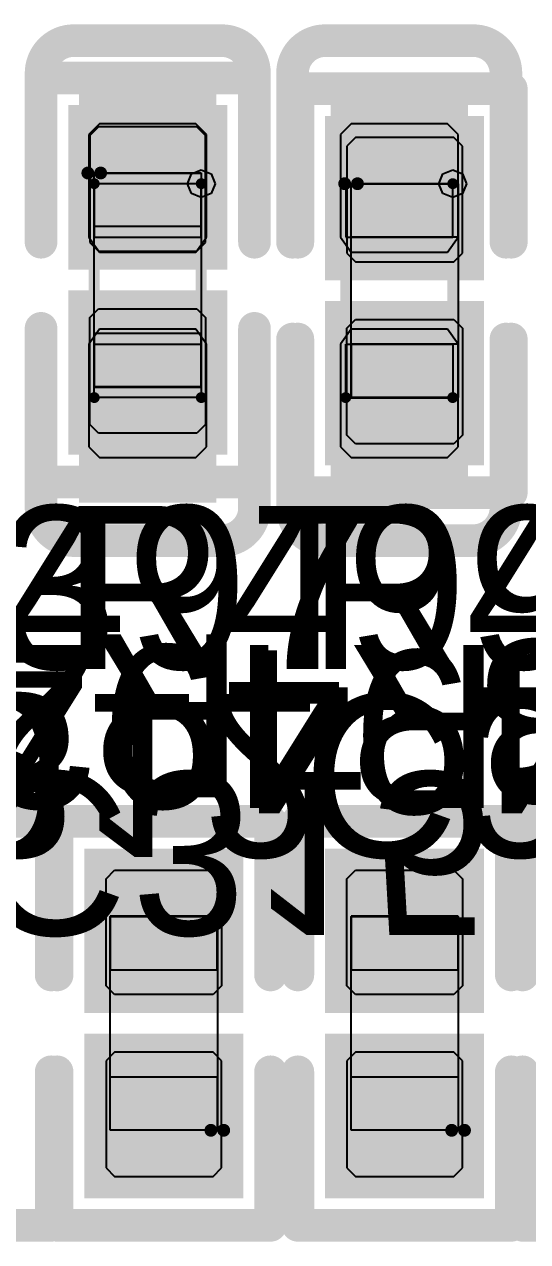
# Model space of a CAD drawing. Header units: millimetres. Extents: x 892 to 1144, y 1011 to 1123.
# Drawn here: x 982.42 to 984.77, y 1029.58 to 1035.27 of the extents above; entities that cross this region are included whole.
import ezdxf

# ---------------------------------------------------------------- set-up
doc = ezdxf.new("R2010")
doc.units = ezdxf.units.MM
for name, color, linetype in [('BottomLayer', 5, 'Continuous'), ('BottomOverlay', 54, 'Continuous'), ('BottomPaste', 16, 'Continuous'), ('BottomSolder', 6, 'Continuous'), ('Mechanical15', 56, 'Continuous'), ('Mechanical4', 56, 'Continuous'), ('Mechanical5', 56, 'Continuous'), ('Mechanical6', 56, 'Continuous'), ('TopLayer', 1, 'Continuous'), ('TopOverlay', 2, 'Continuous'), ('TopPaste', 8, 'Continuous'), ('TopSolder', 216, 'Continuous')]:
    doc.layers.add(name, color=color, linetype=linetype)

msp = doc.modelspace()

# ---------------------------------------------------------------- linework, layer by layer
at = {"layer": 'BottomLayer'}
for points in [[(982.73, 1034.9651), (982.73, 1034.175), (983.27, 1034.9651), (983.27, 1034.175)], [(983.905, 1034.9651), (983.905, 1034.175), (984.445, 1034.9651), (984.445, 1034.175)], [(982.73, 1033.875), (982.73, 1033.0849), (983.27, 1033.875), (983.27, 1033.0849)], [(983.905, 1033.875), (983.905, 1033.0849), (984.445, 1033.875), (984.445, 1033.0849)]]:
    msp.add_solid(points, dxfattribs=at)
at = {"layer": 'BottomOverlay', "const_width": 0.1524}
for points in [[(982.5014, 1035.0413, -0.414214), (982.6538, 1035.1937)], [(983.3462, 1035.1937, -0.414214), (983.4986, 1035.0413)], [(983.6764, 1035.0413, -0.414214), (983.8288, 1035.1937)], [(984.5212, 1035.1937, -0.414214), (984.6736, 1035.0413)], [(982.6538, 1032.8563, -0.414214), (982.5014, 1033.0087)], [(983.4986, 1033.0087, -0.414214), (983.3462, 1032.8563)], [(983.8288, 1032.8563, -0.414214), (983.6764, 1033.0087)], [(984.6736, 1033.0087, -0.414214), (984.5212, 1032.8563)]]:
    msp.add_lwpolyline(points, format="xyb", dxfattribs=at)
for points in [[(982.6538, 1035.1937), (983.3462, 1035.1937)], [(983.8288, 1035.1937), (984.5212, 1035.1937)], [(982.5014, 1034.2512), (982.5014, 1035.0413)], [(983.4986, 1034.2512), (983.4986, 1035.0413)], [(983.6764, 1034.2512), (983.6764, 1035.0413)], [(984.6736, 1034.2512), (984.6736, 1035.0413)], [(982.5014, 1033.0087), (982.5014, 1033.7988)], [(983.4986, 1033.0087), (983.4986, 1033.7988)], [(983.6764, 1033.0087), (983.6764, 1033.7988)], [(984.6736, 1033.0087), (984.6736, 1033.7988)], [(982.6538, 1032.8563), (983.3462, 1032.8563)], [(983.8288, 1032.8563), (984.5212, 1032.8563)]]:
    msp.add_lwpolyline(points, dxfattribs=at)
at = {"layer": 'BottomOverlay', "const_width": 0.0762}
for points in [[(982.6157, 1035.1937, 1), (982.6919, 1035.1937, 1)], [(982.6157, 1035.1937, 1), (982.6919, 1035.1937, 1)], [(983.3081, 1035.1937, 1), (983.3843, 1035.1937, 1)], [(983.3081, 1035.1937, 1), (983.3843, 1035.1937, 1)], [(983.7907, 1035.1937, 1), (983.8669, 1035.1937, 1)], [(983.7907, 1035.1937, 1), (983.8669, 1035.1937, 1)], [(984.4831, 1035.1937, 1), (984.5593, 1035.1937, 1)], [(984.4831, 1035.1937, 1), (984.5593, 1035.1937, 1)], [(982.4633, 1035.0413, 1), (982.5395, 1035.0413, 1)], [(982.4633, 1035.0413, 1), (982.5395, 1035.0413, 1)], [(983.4605, 1035.0413, 1), (983.5367, 1035.0413, 1)], [(983.4605, 1035.0413, 1), (983.5367, 1035.0413, 1)], [(983.6383, 1035.0413, 1), (983.7145, 1035.0413, 1)], [(983.6383, 1035.0413, 1), (983.7145, 1035.0413, 1)], [(984.6355, 1035.0413, 1), (984.7117, 1035.0413, 1)], [(984.6355, 1035.0413, 1), (984.7117, 1035.0413, 1)], [(982.4633, 1034.2512, 1), (982.5395, 1034.2512, 1)], [(983.4605, 1034.2512, 1), (983.5367, 1034.2512, 1)], [(983.6383, 1034.2512, 1), (983.7145, 1034.2512, 1)], [(984.6355, 1034.2512, 1), (984.7117, 1034.2512, 1)], [(982.4633, 1033.7988, 1), (982.5395, 1033.7988, 1)], [(983.4605, 1033.7988, 1), (983.5367, 1033.7988, 1)], [(983.6383, 1033.7988, 1), (983.7145, 1033.7988, 1)], [(984.6355, 1033.7988, 1), (984.7117, 1033.7988, 1)], [(982.4633, 1033.0087, 1), (982.5395, 1033.0087, 1)], [(982.4633, 1033.0087, 1), (982.5395, 1033.0087, 1)], [(983.4605, 1033.0087, 1), (983.5367, 1033.0087, 1)], [(983.4605, 1033.0087, 1), (983.5367, 1033.0087, 1)], [(983.6383, 1033.0087, 1), (983.7145, 1033.0087, 1)], [(983.6383, 1033.0087, 1), (983.7145, 1033.0087, 1)], [(984.6355, 1033.0087, 1), (984.7117, 1033.0087, 1)], [(984.6355, 1033.0087, 1), (984.7117, 1033.0087, 1)], [(982.6157, 1032.8563, 1), (982.6919, 1032.8563, 1)], [(982.6157, 1032.8563, 1), (982.6919, 1032.8563, 1)], [(983.3081, 1032.8563, 1), (983.3843, 1032.8563, 1)], [(983.3081, 1032.8563, 1), (983.3843, 1032.8563, 1)], [(983.7907, 1032.8563, 1), (983.8669, 1032.8563, 1)], [(983.7907, 1032.8563, 1), (983.8669, 1032.8563, 1)], [(984.4831, 1032.8563, 1), (984.5593, 1032.8563, 1)], [(984.4831, 1032.8563, 1), (984.5593, 1032.8563, 1)]]:
    msp.add_lwpolyline(points, format="xyb", close=True, dxfattribs=at)
at = {"layer": 'BottomPaste'}
for p, q in [((982.775, 1034.805), (982.725, 1034.755)), ((983.225, 1034.805), (982.775, 1034.805)), ((983.275, 1034.755), (983.225, 1034.805)), ((983.95, 1034.805), (983.9, 1034.755)), ((984.4, 1034.805), (983.95, 1034.805)), ((984.45, 1034.755), (984.4, 1034.805)), ((982.725, 1034.755), (982.725, 1034.275)), ((983.275, 1034.275), (983.275, 1034.755)), ((983.9, 1034.755), (983.9, 1034.275)), ((984.45, 1034.275), (984.45, 1034.755)), ((982.725, 1034.275), (982.775, 1034.205)), ((983.225, 1034.205), (983.275, 1034.275)), ((983.9, 1034.275), (983.95, 1034.205)), ((984.4, 1034.205), (984.45, 1034.275)), ((982.775, 1034.205), (983.225, 1034.205)), ((983.95, 1034.205), (984.4, 1034.205)), ((982.775, 1033.845), (982.725, 1033.775)), ((983.225, 1033.845), (982.775, 1033.845)), ((983.275, 1033.775), (983.225, 1033.845)), ((983.95, 1033.845), (983.9, 1033.775)), ((984.4, 1033.845), (983.95, 1033.845)), ((984.45, 1033.775), (984.4, 1033.845)), ((982.725, 1033.775), (982.725, 1033.295)), ((983.275, 1033.295), (983.275, 1033.775)), ((983.9, 1033.775), (983.9, 1033.295)), ((984.45, 1033.295), (984.45, 1033.775)), ((982.725, 1033.295), (982.775, 1033.245)), ((983.225, 1033.245), (983.275, 1033.295)), ((983.9, 1033.295), (983.95, 1033.245)), ((984.4, 1033.245), (984.45, 1033.295)), ((982.775, 1033.245), (983.225, 1033.245)), ((983.95, 1033.245), (984.4, 1033.245))]:
    msp.add_line(p, q, dxfattribs=at)
for points in [[(982.73, 1034.9651), (982.73, 1034.175), (983.27, 1034.9651), (983.27, 1034.175)], [(983.905, 1034.9651), (983.905, 1034.175), (984.445, 1034.9651), (984.445, 1034.175)], [(982.73, 1033.875), (982.73, 1033.0849), (983.27, 1033.875), (983.27, 1033.0849)], [(983.905, 1033.875), (983.905, 1033.0849), (984.445, 1033.875), (984.445, 1033.0849)]]:
    msp.add_solid(points, dxfattribs=at)
at = {"layer": 'BottomSolder'}
for points in [[(982.6792, 1035.0159), (982.6792, 1034.1242), (983.3208, 1035.0159), (983.3208, 1034.1242)], [(983.8542, 1035.0159), (983.8542, 1034.1242), (984.4958, 1035.0159), (984.4958, 1034.1242)], [(982.6792, 1033.9258), (982.6792, 1033.0341), (983.3208, 1033.9258), (983.3208, 1033.0341)], [(983.8542, 1033.9258), (983.8542, 1033.0341), (984.4958, 1033.9258), (984.4958, 1033.0341)]]:
    msp.add_solid(points, dxfattribs=at)
at = {"layer": 'Mechanical15'}
for p, q in [((983.1851, 1034.525), (983.2041, 1034.5709)), ((983.2041, 1034.5709), (983.25, 1034.5899)), ((983.25, 1034.5899), (983.25, 1034.5899)), ((983.25, 1034.5899), (983.2959, 1034.5709)), ((983.2959, 1034.5709), (983.3149, 1034.525)), ((984.3601, 1034.525), (984.3791, 1034.5709)), ((984.3791, 1034.5709), (984.425, 1034.5899)), ((984.425, 1034.5899), (984.425, 1034.5899)), ((984.425, 1034.5899), (984.4709, 1034.5709)), ((984.4709, 1034.5709), (984.4899, 1034.525)), ((983.25, 1034.525), (982.75, 1034.525)), ((982.75, 1034.525), (982.75, 1034.275)), ((983.2041, 1034.4791), (983.1851, 1034.525)), ((983.25, 1034.275), (983.25, 1034.525)), ((983.3149, 1034.525), (983.2959, 1034.4791)), ((984.425, 1034.525), (983.925, 1034.525)), ((983.925, 1034.525), (983.925, 1034.275)), ((984.3791, 1034.4791), (984.3601, 1034.525)), ((984.425, 1034.275), (984.425, 1034.525)), ((984.4899, 1034.525), (984.4709, 1034.4791)), ((983.25, 1034.4601), (983.2041, 1034.4791)), ((983.2959, 1034.4791), (983.25, 1034.4601)), ((983.25, 1034.4601), (983.25, 1034.4601)), ((984.425, 1034.4601), (984.3791, 1034.4791)), ((984.4709, 1034.4791), (984.425, 1034.4601)), ((984.425, 1034.4601), (984.425, 1034.4601)), ((982.75, 1034.275), (983.25, 1034.275)), ((983.925, 1034.275), (984.425, 1034.275)), ((982.75, 1033.525), (982.75, 1033.775)), ((982.75, 1033.775), (983.25, 1033.775)), ((983.25, 1033.775), (983.25, 1033.525)), ((983.925, 1033.525), (983.925, 1033.775)), ((983.925, 1033.775), (984.425, 1033.775)), ((984.425, 1033.775), (984.425, 1033.525)), ((983.25, 1033.525), (982.75, 1033.525)), ((984.425, 1033.525), (983.925, 1033.525))]:
    msp.add_line(p, q, dxfattribs=at)
at = {"layer": 'Mechanical15', "const_width": 0.0508}
for points in [[(982.75, 1033.525), (982.75, 1034.525)], [(982.75, 1034.525), (983.25, 1034.525)], [(983.25, 1033.525), (983.25, 1034.525)], [(983.925, 1033.525), (983.925, 1034.525)], [(983.925, 1034.525), (984.425, 1034.525)], [(984.425, 1033.525), (984.425, 1034.525)], [(982.75, 1033.525), (983.25, 1033.525)], [(983.925, 1033.525), (984.425, 1033.525)]]:
    msp.add_lwpolyline(points, dxfattribs=at)
at = {"layer": 'Mechanical15', "const_width": 0.0254}
for points in [[(982.7373, 1034.525, 1), (982.7627, 1034.525, 1)], [(982.7373, 1034.525, 1), (982.7627, 1034.525, 1)], [(983.2373, 1034.525, 1), (983.2627, 1034.525, 1)], [(983.2373, 1034.525, 1), (983.2627, 1034.525, 1)], [(983.9123, 1034.525, 1), (983.9377, 1034.525, 1)], [(983.9123, 1034.525, 1), (983.9377, 1034.525, 1)], [(984.4123, 1034.525, 1), (984.4377, 1034.525, 1)], [(984.4123, 1034.525, 1), (984.4377, 1034.525, 1)], [(982.7373, 1033.525, 1), (982.7627, 1033.525, 1)], [(982.7373, 1033.525, 1), (982.7627, 1033.525, 1)], [(983.2373, 1033.525, 1), (983.2627, 1033.525, 1)], [(983.2373, 1033.525, 1), (983.2627, 1033.525, 1)], [(983.9123, 1033.525, 1), (983.9377, 1033.525, 1)], [(983.9123, 1033.525, 1), (983.9377, 1033.525, 1)], [(984.4123, 1033.525, 1), (984.4377, 1033.525, 1)], [(984.4123, 1033.525, 1), (984.4377, 1033.525, 1)]]:
    msp.add_lwpolyline(points, format="xyb", close=True, dxfattribs=at)
at = {"layer": 'Mechanical4'}
for p, q in [((982.7498, 1033.5749), (982.7498, 1034.5749)), ((982.7498, 1034.5749), (983.2499, 1034.5749)), ((983.2499, 1034.5749), (983.2499, 1033.5749)), ((983.9498, 1033.5249), (983.9498, 1034.5249)), ((983.9498, 1034.5249), (984.4499, 1034.5249)), ((984.4499, 1034.5249), (984.4499, 1033.5249)), ((983.2499, 1033.5749), (982.7498, 1033.5749)), ((984.4499, 1033.5249), (983.9498, 1033.5249)), ((982.8251, 1030.0996), (982.8251, 1031.0996)), ((982.8251, 1031.0996), (983.3252, 1031.0996)), ((983.3252, 1031.0996), (983.3252, 1030.0996)), ((983.9501, 1030.0996), (983.9501, 1031.0996)), ((983.9501, 1031.0996), (984.4502, 1031.0996)), ((984.4502, 1031.0996), (984.4502, 1030.0996)), ((983.3252, 1030.0996), (982.8251, 1030.0996)), ((984.4502, 1030.0996), (983.9501, 1030.0996))]:
    msp.add_line(p, q, dxfattribs=at)
at = {"layer": 'Mechanical5'}
for p, q in [((982.75, 1034.325), (982.75, 1034.575)), ((982.75, 1034.575), (983.25, 1034.575)), ((983.25, 1034.575), (983.25, 1034.325)), ((983.95, 1034.275), (983.95, 1034.525)), ((983.95, 1034.525), (984.45, 1034.525)), ((984.45, 1034.525), (984.45, 1034.275)), ((983.25, 1034.325), (982.75, 1034.325)), ((984.45, 1034.275), (983.95, 1034.275)), ((982.75, 1033.824), (982.75, 1033.574)), ((983.25, 1033.824), (982.75, 1033.824)), ((983.25, 1033.574), (983.25, 1033.824)), ((983.95, 1033.774), (983.95, 1033.524)), ((984.45, 1033.774), (983.95, 1033.774)), ((984.45, 1033.524), (984.45, 1033.774)), ((982.75, 1033.574), (983.25, 1033.574)), ((983.95, 1033.524), (984.45, 1033.524)), ((983.325, 1031.1004), (982.825, 1031.1004)), ((982.825, 1031.1004), (982.825, 1030.8505)), ((983.325, 1030.8505), (983.325, 1031.1004)), ((984.45, 1031.1004), (983.95, 1031.1004)), ((983.95, 1031.1004), (983.95, 1030.8505)), ((984.45, 1030.8505), (984.45, 1031.1004)), ((982.825, 1030.8505), (983.325, 1030.8505)), ((983.95, 1030.8505), (984.45, 1030.8505)), ((982.825, 1030.0995), (982.825, 1030.3494)), ((982.825, 1030.3494), (983.325, 1030.3494)), ((983.325, 1030.3494), (983.325, 1030.0995)), ((983.95, 1030.0995), (983.95, 1030.3494)), ((983.95, 1030.3494), (984.45, 1030.3494)), ((984.45, 1030.3494), (984.45, 1030.0995)), ((983.325, 1030.0995), (982.825, 1030.0995)), ((984.45, 1030.0995), (983.95, 1030.0995))]:
    msp.add_line(p, q, dxfattribs=at)
at = {"layer": 'Mechanical6'}
for points, const_width in [([(982.78, 1034.5749, 1), (982.7201, 1034.5749, 1)], 0.06), ([(982.7051, 1034.5749, 1), (982.7351, 1034.5749, 1)], 0.03), ([(982.765, 1034.5749, 1), (982.795, 1034.5749, 1)], 0.03), ([(983.98, 1034.5249, 1), (983.9201, 1034.5249, 1)], 0.06), ([(983.9051, 1034.5249, 1), (983.9351, 1034.5249, 1)], 0.03), ([(983.965, 1034.5249, 1), (983.995, 1034.5249, 1)], 0.03), ([(983.3549, 1030.0996, 1), (983.295, 1030.0996, 1)], 0.06), ([(983.28, 1030.0996, 1), (983.31, 1030.0996, 1)], 0.03), ([(983.3399, 1030.0996, 1), (983.3699, 1030.0996, 1)], 0.03), ([(984.4799, 1030.0996, 1), (984.42, 1030.0996, 1)], 0.06), ([(984.405, 1030.0996, 1), (984.435, 1030.0996, 1)], 0.03), ([(984.4649, 1030.0996, 1), (984.4949, 1030.0996, 1)], 0.03)]:
    msp.add_lwpolyline(points, format="xyb", close=True, dxfattribs=dict(at, const_width=const_width))
at = {"layer": 'TopLayer'}
for points in [[(982.73, 1034.7906), (982.73, 1034.225), (983.27, 1034.7906), (983.27, 1034.225)], [(983.93, 1034.7406), (983.93, 1034.175), (984.47, 1034.7406), (984.47, 1034.175)], [(982.73, 1033.925), (982.73, 1033.3594), (983.27, 1033.925), (983.27, 1033.3594)], [(983.93, 1033.875), (983.93, 1033.3094), (984.47, 1033.875), (984.47, 1033.3094)], [(983.345, 1030.7494), (983.345, 1031.3151), (982.805, 1030.7494), (982.805, 1031.3151)], [(984.47, 1030.7494), (984.47, 1031.3151), (983.93, 1030.7494), (983.93, 1031.3151)], [(983.345, 1029.8838), (983.345, 1030.4495), (982.805, 1029.8838), (982.805, 1030.4495)], [(984.47, 1029.8838), (984.47, 1030.4495), (983.93, 1029.8838), (983.93, 1030.4495)]]:
    msp.add_solid(points, dxfattribs=at)
at = {"layer": 'TopOverlay', "const_width": 0.1524}
for points in [[(982.5014, 1034.3012), (982.5014, 1035.0192)], [(982.5014, 1035.0192), (983.4986, 1035.0192)], [(983.4986, 1034.3012), (983.4986, 1035.0192)], [(983.7014, 1034.2512), (983.7014, 1034.9692)], [(983.7014, 1034.9692), (984.6986, 1034.9692)], [(984.6986, 1034.2512), (984.6986, 1034.9692)], [(982.5014, 1033.1308), (982.5014, 1033.8488)], [(983.4986, 1033.1308), (983.4986, 1033.8488)], [(983.7014, 1033.0808), (983.7014, 1033.7988)], [(984.6986, 1033.0808), (984.6986, 1033.7988)], [(982.5014, 1033.1308), (983.4986, 1033.1308)], [(983.7014, 1033.0808), (984.6986, 1033.0808)], [(981.5514, 1031.5437), (982.5486, 1031.5437)], [(982.5486, 1030.8257), (982.5486, 1031.5437)], [(982.5764, 1031.5437), (983.5736, 1031.5437)], [(982.5764, 1030.8257), (982.5764, 1031.5437)], [(983.5736, 1030.8257), (983.5736, 1031.5437)], [(983.7014, 1031.5437), (984.6986, 1031.5437)], [(983.7014, 1030.8257), (983.7014, 1031.5437)], [(984.6986, 1030.8257), (984.6986, 1031.5437)], [(984.7514, 1031.5437), (985.7486, 1031.5437)], [(984.7514, 1030.8257), (984.7514, 1031.5437)], [(982.5486, 1029.6552), (982.5486, 1030.3732)], [(982.5764, 1029.6552), (982.5764, 1030.3732)], [(983.5736, 1029.6552), (983.5736, 1030.3732)], [(983.7014, 1029.6552), (983.7014, 1030.3732)], [(984.6986, 1029.6552), (984.6986, 1030.3732)], [(984.7514, 1029.6552), (984.7514, 1030.3732)], [(981.5514, 1029.6552), (982.5486, 1029.6552)], [(982.5764, 1029.6552), (983.5736, 1029.6552)], [(983.7014, 1029.6552), (984.6986, 1029.6552)], [(984.7514, 1029.6552), (985.7486, 1029.6552)]]:
    msp.add_lwpolyline(points, dxfattribs=at)
at = {"layer": 'TopOverlay', "const_width": 0.0762}
for points in [[(982.4633, 1035.0192, 1), (982.5395, 1035.0192, 1)], [(982.4633, 1035.0192, 1), (982.5395, 1035.0192, 1)], [(983.4605, 1035.0192, 1), (983.5367, 1035.0192, 1)], [(983.4605, 1035.0192, 1), (983.5367, 1035.0192, 1)], [(983.6633, 1034.9692, 1), (983.7395, 1034.9692, 1)], [(983.6633, 1034.9692, 1), (983.7395, 1034.9692, 1)], [(984.6605, 1034.9692, 1), (984.7367, 1034.9692, 1)], [(984.6605, 1034.9692, 1), (984.7367, 1034.9692, 1)], [(982.4633, 1034.3012, 1), (982.5395, 1034.3012, 1)], [(983.4605, 1034.3012, 1), (983.5367, 1034.3012, 1)], [(983.6633, 1034.2512, 1), (983.7395, 1034.2512, 1)], [(984.6605, 1034.2512, 1), (984.7367, 1034.2512, 1)], [(982.4633, 1033.8488, 1), (982.5395, 1033.8488, 1)], [(983.4605, 1033.8488, 1), (983.5367, 1033.8488, 1)], [(983.6633, 1033.7988, 1), (983.7395, 1033.7988, 1)], [(984.6605, 1033.7988, 1), (984.7367, 1033.7988, 1)], [(982.4633, 1033.1308, 1), (982.5395, 1033.1308, 1)], [(982.4633, 1033.1308, 1), (982.5395, 1033.1308, 1)], [(983.4605, 1033.1308, 1), (983.5367, 1033.1308, 1)], [(983.4605, 1033.1308, 1), (983.5367, 1033.1308, 1)], [(983.6633, 1033.0808, 1), (983.7395, 1033.0808, 1)], [(983.6633, 1033.0808, 1), (983.7395, 1033.0808, 1)], [(984.6605, 1033.0808, 1), (984.7367, 1033.0808, 1)], [(984.6605, 1033.0808, 1), (984.7367, 1033.0808, 1)], [(982.5105, 1031.5437, 1), (982.5867, 1031.5437, 1)], [(982.5105, 1031.5437, 1), (982.5867, 1031.5437, 1)], [(982.5383, 1031.5437, 1), (982.6145, 1031.5437, 1)], [(982.5383, 1031.5437, 1), (982.6145, 1031.5437, 1)], [(983.5355, 1031.5437, 1), (983.6117, 1031.5437, 1)], [(983.5355, 1031.5437, 1), (983.6117, 1031.5437, 1)], [(983.6633, 1031.5437, 1), (983.7395, 1031.5437, 1)], [(983.6633, 1031.5437, 1), (983.7395, 1031.5437, 1)], [(984.6605, 1031.5437, 1), (984.7367, 1031.5437, 1)], [(984.6605, 1031.5437, 1), (984.7367, 1031.5437, 1)], [(984.7133, 1031.5437, 1), (984.7895, 1031.5437, 1)], [(984.7133, 1031.5437, 1), (984.7895, 1031.5437, 1)], [(982.5105, 1030.8257, 1), (982.5867, 1030.8257, 1)], [(982.5383, 1030.8257, 1), (982.6145, 1030.8257, 1)], [(983.5355, 1030.8257, 1), (983.6117, 1030.8257, 1)], [(983.6633, 1030.8257, 1), (983.7395, 1030.8257, 1)], [(984.6605, 1030.8257, 1), (984.7367, 1030.8257, 1)], [(984.7133, 1030.8257, 1), (984.7895, 1030.8257, 1)], [(982.5105, 1030.3732, 1), (982.5867, 1030.3732, 1)], [(982.5383, 1030.3732, 1), (982.6145, 1030.3732, 1)], [(983.5355, 1030.3732, 1), (983.6117, 1030.3732, 1)], [(983.6633, 1030.3732, 1), (983.7395, 1030.3732, 1)], [(984.6605, 1030.3732, 1), (984.7367, 1030.3732, 1)], [(984.7133, 1030.3732, 1), (984.7895, 1030.3732, 1)], [(982.5105, 1029.6552, 1), (982.5867, 1029.6552, 1)], [(982.5105, 1029.6552, 1), (982.5867, 1029.6552, 1)], [(982.5383, 1029.6552, 1), (982.6145, 1029.6552, 1)], [(982.5383, 1029.6552, 1), (982.6145, 1029.6552, 1)], [(983.5355, 1029.6552, 1), (983.6117, 1029.6552, 1)], [(983.5355, 1029.6552, 1), (983.6117, 1029.6552, 1)], [(983.6633, 1029.6552, 1), (983.7395, 1029.6552, 1)], [(983.6633, 1029.6552, 1), (983.7395, 1029.6552, 1)], [(984.6605, 1029.6552, 1), (984.7367, 1029.6552, 1)], [(984.6605, 1029.6552, 1), (984.7367, 1029.6552, 1)], [(984.7133, 1029.6552, 1), (984.7895, 1029.6552, 1)], [(984.7133, 1029.6552, 1), (984.7895, 1029.6552, 1)]]:
    msp.add_lwpolyline(points, format="xyb", close=True, dxfattribs=at)
at = {"layer": 'TopPaste'}
for p, q in [((982.77, 1034.7906), (982.73, 1034.7506)), ((983.23, 1034.7906), (982.77, 1034.7906)), ((983.27, 1034.7506), (983.23, 1034.7906)), ((982.73, 1034.7506), (982.73, 1034.25)), ((983.27, 1034.25), (983.27, 1034.7506)), ((983.97, 1034.7406), (983.93, 1034.7006)), ((984.43, 1034.7406), (983.97, 1034.7406)), ((984.47, 1034.7006), (984.43, 1034.7406)), ((983.93, 1034.7006), (983.93, 1034.2)), ((984.47, 1034.2), (984.47, 1034.7006)), ((982.73, 1034.25), (982.77, 1034.21)), ((982.77, 1034.21), (983.23, 1034.21)), ((983.23, 1034.21), (983.27, 1034.25)), ((983.93, 1034.2), (983.97, 1034.16)), ((983.97, 1034.16), (984.43, 1034.16)), ((984.43, 1034.16), (984.47, 1034.2)), ((982.73, 1033.9), (982.77, 1033.94)), ((982.77, 1033.94), (983.23, 1033.94)), ((983.23, 1033.94), (983.27, 1033.9)), ((982.73, 1033.3994), (982.73, 1033.9)), ((983.27, 1033.9), (983.27, 1033.3994)), ((983.93, 1033.85), (983.97, 1033.89)), ((983.97, 1033.89), (984.43, 1033.89)), ((984.43, 1033.89), (984.47, 1033.85)), ((983.93, 1033.3494), (983.93, 1033.85)), ((984.47, 1033.85), (984.47, 1033.3494)), ((982.77, 1033.3594), (982.73, 1033.3994)), ((983.23, 1033.3594), (982.77, 1033.3594)), ((983.27, 1033.3994), (983.23, 1033.3594)), ((983.97, 1033.3094), (983.93, 1033.3494)), ((984.43, 1033.3094), (983.97, 1033.3094)), ((984.47, 1033.3494), (984.43, 1033.3094)), ((982.805, 1031.2751), (982.845, 1031.3151)), ((982.845, 1031.3151), (983.305, 1031.3151)), ((983.305, 1031.3151), (983.345, 1031.2751)), ((983.93, 1031.2751), (983.97, 1031.3151)), ((983.97, 1031.3151), (984.43, 1031.3151)), ((984.43, 1031.3151), (984.47, 1031.2751)), ((982.805, 1030.7745), (982.805, 1031.2751)), ((983.345, 1031.2751), (983.345, 1030.7745)), ((983.93, 1030.7745), (983.93, 1031.2751)), ((984.47, 1031.2751), (984.47, 1030.7745)), ((982.845, 1030.7345), (982.805, 1030.7745)), ((983.305, 1030.7345), (982.845, 1030.7345)), ((983.345, 1030.7745), (983.305, 1030.7345)), ((983.97, 1030.7345), (983.93, 1030.7745)), ((984.43, 1030.7345), (983.97, 1030.7345)), ((984.47, 1030.7745), (984.43, 1030.7345)), ((982.845, 1030.4645), (982.805, 1030.4245)), ((983.305, 1030.4645), (982.845, 1030.4645)), ((983.345, 1030.4245), (983.305, 1030.4645)), ((983.97, 1030.4645), (983.93, 1030.4245)), ((984.43, 1030.4645), (983.97, 1030.4645)), ((984.47, 1030.4245), (984.43, 1030.4645)), ((982.805, 1030.4245), (982.805, 1029.9238)), ((983.345, 1029.9238), (983.345, 1030.4245)), ((983.93, 1030.4245), (983.93, 1029.9238)), ((984.47, 1029.9238), (984.47, 1030.4245)), ((982.805, 1029.9238), (982.845, 1029.8838)), ((982.845, 1029.8838), (983.305, 1029.8838)), ((983.305, 1029.8838), (983.345, 1029.9238)), ((983.93, 1029.9238), (983.97, 1029.8838)), ((983.97, 1029.8838), (984.43, 1029.8838)), ((984.43, 1029.8838), (984.47, 1029.9238))]:
    msp.add_line(p, q, dxfattribs=at)
for points in [[(982.73, 1034.7906), (982.73, 1034.225), (983.27, 1034.7906), (983.27, 1034.225)], [(983.93, 1034.7406), (983.93, 1034.175), (984.47, 1034.7406), (984.47, 1034.175)], [(982.73, 1033.925), (982.73, 1033.3594), (983.27, 1033.925), (983.27, 1033.3594)], [(983.93, 1033.875), (983.93, 1033.3094), (984.47, 1033.875), (984.47, 1033.3094)], [(983.345, 1030.7494), (983.345, 1031.3151), (982.805, 1030.7494), (982.805, 1031.3151)], [(984.47, 1030.7494), (984.47, 1031.3151), (983.93, 1030.7494), (983.93, 1031.3151)], [(983.345, 1029.8838), (983.345, 1030.4495), (982.805, 1029.8838), (982.805, 1030.4495)], [(984.47, 1029.8838), (984.47, 1030.4495), (983.93, 1029.8838), (983.93, 1030.4495)]]:
    msp.add_solid(points, dxfattribs=at)
at = {"layer": 'TopSolder'}
for points in [[(982.6284, 1034.8922), (982.6284, 1034.1234), (983.3716, 1034.8922), (983.3716, 1034.1234)], [(983.8284, 1034.8422), (983.8284, 1034.0734), (984.5716, 1034.8422), (984.5716, 1034.0734)], [(982.6284, 1034.0266), (982.6284, 1033.2578), (983.3716, 1034.0266), (983.3716, 1033.2578)], [(983.8284, 1033.9766), (983.8284, 1033.2078), (984.5716, 1033.9766), (984.5716, 1033.2078)], [(983.4466, 1030.6478), (983.4466, 1031.4167), (982.7034, 1030.6478), (982.7034, 1031.4167)], [(984.5716, 1030.6478), (984.5716, 1031.4167), (983.8284, 1030.6478), (983.8284, 1031.4167)], [(983.4466, 1029.7822), (983.4466, 1030.5511), (982.7034, 1029.7822), (982.7034, 1030.5511)], [(984.5716, 1029.7822), (984.5716, 1030.5511), (983.8284, 1029.7822), (983.8284, 1030.5511)]]:
    msp.add_solid(points, dxfattribs=at)

# ---------------------------------------------------------------- texts
at = {"layer": 'BottomOverlay', "text_generation_flag": 2}
for s, p in [('C319', (980.1976, 1032.1392)), ('C312', (981.3726, 1032.1392)), ('C303', (983.7226, 1032.1392)), ('C315', (982.175, 1031.775))]:
    msp.add_text(s, height=0.762, rotation=180, dxfattribs=at).set_placement(p)
at = {"layer": 'TopOverlay'}
for s, p in [('R503', (980.4226, 1032.2567)), ('R497', (981.5976, 1032.2567)), ('R499', (982.6226, 1032.2567)), ('R493', (983.7476, 1032.2567))]:
    msp.add_text(s, height=0.762, dxfattribs=at).set_placement(p)
for s, p in [('R498', (983.4524, 1032.4178)), ('R488', (986.9774, 1032.3928)), ('R492', (984.6524, 1032.3678)), ('R494', (985.8274, 1032.3428))]:
    msp.add_text(s, height=0.762, rotation=180, dxfattribs=at).set_placement(p)

doc.saveas('drawing.dxf')
